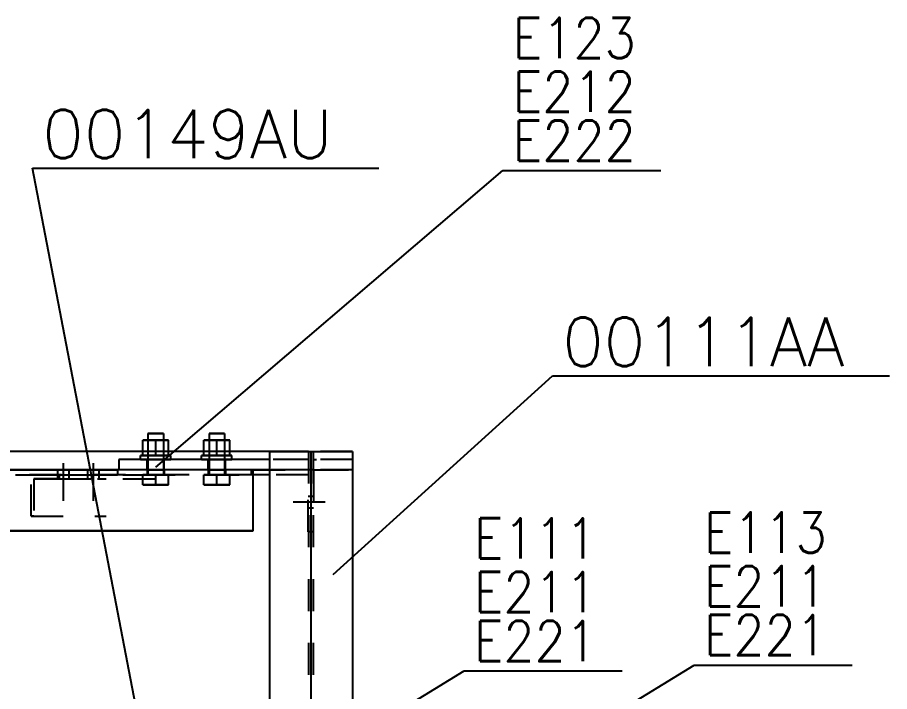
# Model space of a CAD drawing. Header units: millimetres. Extents: x 505 to 1346, y 20403 to 20997.
# Drawn here: x 929.4 to 982.9, y 20717.6 to 20759 of the extents above; entities that cross this region are included whole.
import ezdxf

# ---------------------------------------------------------------- set-up
doc = ezdxf.new("R2010")
doc.units = ezdxf.units.MM
doc.linetypes.add('DXK_LINE_DOT2', pattern=[3.9198, 1.9599, -1.9599])
doc.styles.add('RomanS', font='ROMANS__.TTF', dxfattribs={"height": 0.2})

# ---------------------------------------------------------------- blocks, each defined once
blk = doc.blocks.new('Part-110200292-73650 - 73645')
at = {"color": 3, "linetype": 'Continuous'}
for p, q in [((944.878, 20732.339), (944.878, 20732.339)), ((944.878, 20732.339), (949.978, 20732.339)), ((944.878, 20732.339), (944.878, 20687.914)), ((949.978, 20732.339), (949.978, 20732.339)), ((949.978, 20732.339), (949.978, 20687.914))]:
    blk.add_line(p, q, dxfattribs=at)
at = {"color": 7, "linetype": 'DXK_LINE_DOT2'}
for p, q in [((949.978, 20732.339), (944.878, 20732.339)), ((944.878, 20732.339), (944.878, 20732.339)), ((947.283, 20732.339), (944.878, 20732.339)), ((947.283, 20732.339), (947.283, 20732.339)), ((947.283, 20732.339), (947.283, 20687.913)), ((949.978, 20732.339), (947.573, 20732.339)), ((947.573, 20732.339), (947.573, 20732.339)), ((947.573, 20732.339), (947.573, 20687.913)), ((949.978, 20732.339), (949.978, 20732.339))]:
    blk.add_line(p, q, dxfattribs=at)
at = {"color": 7, "linetype": 'Continuous'}
blk.add_line((947.428, 20732.339), (947.428, 20687.913), dxfattribs=at)
blk = doc.blocks.new('Part-110200292-73809 - 73645')
at = {"color": 3, "linetype": 'Continuous'}
for p, q in [((914.102, 20731.215), (935.555, 20731.216)), ((914.102, 20731.214), (914.102, 20731.215)), ((914.102, 20731.215), (914.102, 20731.214)), ((935.555, 20731.216), (935.555, 20731.215)), ((935.555, 20731.216), (935.555, 20731.214))]:
    blk.add_line(p, q, dxfattribs=at)
at = {"color": 7, "linetype": 'DXK_LINE_DOT2'}
for p, q in [((935.555, 20731.215), (914.102, 20731.214)), ((914.102, 20731.214), (914.102, 20730.899)), ((914.102, 20730.9), (935.555, 20730.901)), ((914.102, 20730.899), (935.555, 20730.9)), ((935.555, 20731.214), (935.555, 20731.215)), ((935.555, 20731.214), (935.555, 20730.9))]:
    blk.add_line(p, q, dxfattribs=at)
blk = doc.blocks.new('Part-110200292-73653 - 73645')
at = {"color": 3, "linetype": 'Continuous'}
for p, q in [((905.778, 20731.214), (905.778, 20730.514)), ((935.628, 20731.214), (914.028, 20731.214)), ((943.878, 20727.464), (943.878, 20731.214)), ((905.778, 20730.514), (905.778, 20727.464)), ((905.778, 20727.464), (905.778, 20727.462)), ((905.778, 20727.464), (905.778, 20727.464)), ((943.878, 20727.464), (905.778, 20727.464)), ((905.778, 20727.462), (943.878, 20727.462)), ((943.878, 20727.462), (943.878, 20727.464)), ((943.878, 20727.464), (943.878, 20727.464))]:
    blk.add_line(p, q, dxfattribs=at)
at = {"color": 7, "linetype": 'DXK_LINE_DOT2'}
for p, q in [((905.778, 20731.213), (905.778, 20731.214)), ((914.028, 20731.214), (905.778, 20731.214)), ((943.878, 20731.213), (905.778, 20731.213)), ((905.778, 20730.898), (905.778, 20730.899)), ((905.778, 20730.899), (943.878, 20730.899)), ((905.778, 20730.899), (905.778, 20730.515)), ((943.878, 20730.898), (905.778, 20730.898)), ((943.878, 20731.214), (935.628, 20731.214)), ((943.878, 20731.213), (943.878, 20731.214)), ((943.878, 20730.898), (943.878, 20730.899)), ((905.778, 20727.464), (943.878, 20727.464)), ((905.778, 20727.464), (905.778, 20727.464)), ((905.778, 20727.462), (905.778, 20727.463)), ((905.778, 20727.463), (943.878, 20727.463)), ((943.878, 20727.464), (943.878, 20727.462)), ((943.878, 20727.464), (943.878, 20727.464))]:
    blk.add_line(p, q, dxfattribs=at)
blk = doc.blocks.new('Part-110200292-73721 - 73645')
at = {"color": 3, "linetype": 'Continuous'}
for p, q in [((935.628, 20731.839), (935.628, 20731.839)), ((944.878, 20731.839), (935.628, 20731.839)), ((935.628, 20731.839), (935.628, 20731.214)), ((944.878, 20731.214), (935.628, 20731.214))]:
    blk.add_line(p, q, dxfattribs=at)
at = {"color": 7, "linetype": 'DXK_LINE_DOT2'}
for p, q in [((947.077, 20731.839), (935.628, 20731.839)), ((947.188, 20731.839), (944.878, 20731.839)), ((947.259, 20731.839), (947.077, 20731.839)), ((947.283, 20731.839), (947.188, 20731.839)), ((947.283, 20731.839), (947.259, 20731.839)), ((947.283, 20731.839), (947.283, 20731.839)), ((943.878, 20731.214), (947.188, 20731.214)), ((946.938, 20731.214), (944.878, 20731.214)), ((947.259, 20731.214), (946.938, 20731.214)), ((947.283, 20731.214), (947.188, 20731.214)), ((947.283, 20731.214), (947.259, 20731.214))]:
    blk.add_line(p, q, dxfattribs=at)
blk = doc.blocks.new('Part-110200292-73657 - 73645')
at = {"color": 7, "linetype": 'DXK_LINE_DOT2'}
for p, q in [((930.249, 20728.358), (930.249, 20730.898)), ((930.249, 20730.898), (934.514, 20730.898)), ((930.249, 20730.898), (931.966, 20730.898)), ((931.966, 20730.898), (931.966, 20730.663)), ((931.966, 20730.898), (938.271, 20730.898)), ((930.408, 20730.663), (930.408, 20728.358)), ((931.966, 20730.663), (930.408, 20730.663)), ((930.408, 20730.663), (934.862, 20730.663)), ((931.966, 20730.663), (938.271, 20730.663)), ((930.408, 20728.358), (930.249, 20728.358)), ((930.249, 20728.358), (934.514, 20728.358)), ((934.514, 20728.358), (934.862, 20728.358))]:
    blk.add_line(p, q, dxfattribs=at)
blk = doc.blocks.new('Bolt-110200292-73722 - 73645')
at = {"color": 3, "linetype": 'Continuous'}
for p, q in [((937.103, 20732.089), (937.103, 20733.041)), ((937.103, 20733.041), (937.897, 20733.041)), ((937.104, 20733.041), (937.103, 20733.041)), ((937.104, 20732.089), (937.104, 20733.041)), ((937.898, 20733.041), (937.104, 20733.041)), ((937.106, 20732.089), (937.106, 20733.041)), ((937.106, 20733.041), (937.899, 20733.041)), ((937.106, 20732.089), (937.106, 20733.041)), ((937.106, 20733.041), (937.106, 20733.041)), ((937.9, 20733.041), (937.106, 20733.041)), ((937.421, 20733.439), (937.421, 20731.839)), ((937.485, 20733.439), (937.421, 20733.439)), ((937.421, 20733.439), (937.484, 20733.439)), ((937.423, 20733.438), (937.423, 20731.839)), ((937.487, 20733.438), (937.423, 20733.438)), ((937.423, 20733.438), (937.487, 20733.438)), ((937.484, 20733.439), (937.659, 20733.439)), ((937.659, 20733.439), (937.485, 20733.439)), ((937.662, 20733.438), (937.487, 20733.438)), ((937.487, 20733.438), (937.661, 20733.438)), ((937.897, 20733.439), (937.659, 20733.439)), ((937.659, 20733.439), (937.897, 20733.439)), ((937.661, 20733.438), (937.899, 20733.438)), ((937.9, 20733.438), (937.662, 20733.438)), ((938.135, 20733.439), (937.897, 20733.439)), ((937.897, 20733.439), (938.135, 20733.439)), ((937.897, 20732.089), (937.897, 20733.041)), ((937.897, 20733.041), (938.691, 20733.041)), ((938.691, 20733.041), (937.898, 20733.041)), ((937.899, 20733.438), (938.138, 20733.438)), ((937.899, 20732.089), (937.899, 20733.041)), ((937.899, 20733.041), (938.693, 20733.041)), ((938.138, 20733.438), (937.9, 20733.438)), ((938.694, 20733.041), (937.9, 20733.041)), ((938.135, 20733.439), (938.309, 20733.439)), ((938.31, 20733.439), (938.135, 20733.439)), ((938.138, 20733.438), (938.312, 20733.438)), ((938.312, 20733.438), (938.138, 20733.438)), ((938.309, 20733.439), (938.373, 20733.439)), ((938.373, 20733.439), (938.31, 20733.439)), ((938.312, 20733.438), (938.376, 20733.438)), ((938.376, 20733.438), (938.312, 20733.438)), ((938.373, 20733.439), (938.373, 20731.839)), ((938.376, 20733.438), (938.376, 20731.839)), ((938.691, 20732.089), (938.691, 20733.041)), ((938.691, 20732.089), (938.691, 20733.041)), ((938.691, 20733.041), (938.691, 20733.041)), ((938.693, 20732.089), (938.693, 20733.041)), ((938.693, 20733.041), (938.694, 20733.041)), ((938.694, 20732.089), (938.694, 20733.041)), ((940.853, 20732.089), (940.853, 20733.041)), ((940.853, 20733.041), (941.647, 20733.041)), ((940.854, 20733.041), (940.853, 20733.041)), ((940.854, 20732.089), (940.854, 20733.041)), ((941.648, 20733.041), (940.854, 20733.041)), ((940.856, 20732.089), (940.856, 20733.041)), ((940.856, 20733.041), (941.649, 20733.041)), ((940.856, 20732.089), (940.856, 20733.041)), ((940.856, 20733.041), (940.856, 20733.041)), ((941.65, 20733.041), (940.856, 20733.041)), ((941.171, 20733.439), (941.171, 20731.839)), ((941.235, 20733.439), (941.171, 20733.439)), ((941.171, 20733.439), (941.234, 20733.439)), ((941.173, 20733.438), (941.173, 20731.839)), ((941.237, 20733.438), (941.173, 20733.438)), ((941.173, 20733.438), (941.237, 20733.438)), ((941.234, 20733.439), (941.409, 20733.439)), ((941.409, 20733.439), (941.235, 20733.439)), ((941.412, 20733.438), (941.237, 20733.438)), ((941.237, 20733.438), (941.411, 20733.438)), ((941.647, 20733.439), (941.409, 20733.439)), ((941.409, 20733.439), (941.647, 20733.439)), ((941.411, 20733.438), (941.649, 20733.438)), ((941.65, 20733.438), (941.412, 20733.438)), ((941.885, 20733.439), (941.647, 20733.439)), ((941.647, 20733.439), (941.885, 20733.439)), ((941.647, 20732.089), (941.647, 20733.041)), ((941.647, 20733.041), (942.441, 20733.041)), ((942.441, 20733.041), (941.648, 20733.041)), ((941.649, 20733.438), (941.888, 20733.438)), ((941.649, 20732.089), (941.649, 20733.041)), ((941.649, 20733.041), (942.443, 20733.041)), ((941.888, 20733.438), (941.65, 20733.438)), ((942.444, 20733.041), (941.65, 20733.041)), ((941.885, 20733.439), (942.059, 20733.439)), ((942.06, 20733.439), (941.885, 20733.439)), ((941.888, 20733.438), (942.062, 20733.438)), ((942.062, 20733.438), (941.888, 20733.438)), ((942.059, 20733.439), (942.123, 20733.439)), ((942.123, 20733.439), (942.06, 20733.439)), ((942.062, 20733.438), (942.126, 20733.438)), ((942.126, 20733.438), (942.062, 20733.438)), ((942.123, 20733.439), (942.123, 20731.839)), ((942.126, 20733.438), (942.126, 20731.839)), ((942.441, 20732.089), (942.441, 20733.041)), ((942.441, 20732.089), (942.441, 20733.041)), ((942.441, 20733.041), (942.441, 20733.041)), ((942.443, 20732.089), (942.443, 20733.041)), ((942.443, 20733.041), (942.444, 20733.041)), ((942.444, 20732.089), (942.444, 20733.041)), ((936.964, 20731.839), (936.964, 20732.089)), ((937.09, 20732.089), (936.964, 20732.089)), ((936.964, 20732.089), (937.089, 20732.089)), ((936.967, 20731.839), (936.967, 20732.089)), ((937.092, 20732.089), (936.967, 20732.089)), ((936.967, 20732.089), (937.092, 20732.089)), ((937.089, 20732.089), (937.43, 20732.089)), ((937.431, 20732.089), (937.09, 20732.089)), ((937.434, 20732.089), (937.092, 20732.089)), ((937.092, 20732.089), (937.433, 20732.089)), ((937.897, 20732.089), (937.103, 20732.089)), ((937.103, 20732.089), (937.104, 20732.089)), ((937.104, 20732.089), (937.898, 20732.089)), ((937.899, 20732.089), (937.106, 20732.089)), ((937.106, 20732.089), (937.106, 20732.089)), ((937.106, 20732.089), (937.9, 20732.089)), ((937.43, 20732.089), (937.897, 20732.089)), ((937.898, 20732.089), (937.431, 20732.089)), ((937.433, 20732.089), (937.899, 20732.089)), ((937.9, 20732.089), (937.434, 20732.089)), ((938.691, 20732.089), (937.897, 20732.089)), ((937.897, 20732.089), (938.363, 20732.089)), ((937.898, 20732.089), (938.691, 20732.089)), ((938.364, 20732.089), (937.898, 20732.089)), ((938.693, 20732.089), (937.899, 20732.089)), ((937.899, 20732.089), (938.366, 20732.089)), ((937.9, 20732.089), (938.694, 20732.089)), ((938.366, 20732.089), (937.9, 20732.089)), ((938.363, 20732.089), (938.705, 20732.089)), ((938.705, 20732.089), (938.364, 20732.089)), ((938.366, 20732.089), (938.707, 20732.089)), ((938.708, 20732.089), (938.366, 20732.089)), ((938.691, 20732.089), (938.691, 20732.089)), ((938.694, 20732.089), (938.693, 20732.089)), ((938.705, 20732.089), (938.83, 20732.089)), ((938.83, 20732.089), (938.705, 20732.089)), ((938.707, 20732.089), (938.832, 20732.089)), ((938.832, 20732.089), (938.708, 20732.089)), ((938.83, 20731.839), (938.83, 20732.089)), ((938.832, 20731.839), (938.832, 20732.089)), ((940.714, 20731.839), (940.714, 20732.089)), ((940.84, 20732.089), (940.714, 20732.089)), ((940.714, 20732.089), (940.839, 20732.089)), ((940.717, 20731.839), (940.717, 20732.089)), ((940.842, 20732.089), (940.717, 20732.089)), ((940.717, 20732.089), (940.842, 20732.089)), ((940.839, 20732.089), (941.18, 20732.089)), ((941.181, 20732.089), (940.84, 20732.089)), ((941.184, 20732.089), (940.842, 20732.089)), ((940.842, 20732.089), (941.183, 20732.089)), ((941.647, 20732.089), (940.853, 20732.089)), ((940.853, 20732.089), (940.854, 20732.089)), ((940.854, 20732.089), (941.648, 20732.089)), ((941.649, 20732.089), (940.856, 20732.089)), ((940.856, 20732.089), (940.856, 20732.089)), ((940.856, 20732.089), (941.65, 20732.089)), ((941.18, 20732.089), (941.647, 20732.089)), ((941.648, 20732.089), (941.181, 20732.089)), ((941.183, 20732.089), (941.649, 20732.089)), ((941.65, 20732.089), (941.184, 20732.089)), ((942.441, 20732.089), (941.647, 20732.089)), ((941.647, 20732.089), (942.113, 20732.089)), ((941.648, 20732.089), (942.441, 20732.089)), ((942.114, 20732.089), (941.648, 20732.089)), ((942.443, 20732.089), (941.649, 20732.089)), ((941.649, 20732.089), (942.116, 20732.089)), ((941.65, 20732.089), (942.444, 20732.089)), ((942.116, 20732.089), (941.65, 20732.089)), ((942.113, 20732.089), (942.455, 20732.089)), ((942.455, 20732.089), (942.114, 20732.089)), ((942.116, 20732.089), (942.457, 20732.089)), ((942.458, 20732.089), (942.116, 20732.089)), ((942.441, 20732.089), (942.441, 20732.089)), ((942.444, 20732.089), (942.443, 20732.089)), ((942.455, 20732.089), (942.58, 20732.089)), ((942.58, 20732.089), (942.455, 20732.089)), ((942.457, 20732.089), (942.582, 20732.089)), ((942.582, 20732.089), (942.458, 20732.089)), ((942.58, 20731.839), (942.58, 20732.089)), ((942.582, 20731.839), (942.582, 20732.089))]:
    blk.add_line(p, q, dxfattribs=at)
at = {"color": 3, "linetype": 'DXK_LINE_DOT2'}
for p, q in [((937.898, 20732.089), (937.898, 20733.041)), ((937.9, 20732.089), (937.9, 20733.041)), ((941.648, 20732.089), (941.648, 20733.041)), ((941.65, 20732.089), (941.65, 20733.041)), ((937.089, 20731.839), (936.964, 20731.839)), ((936.964, 20731.839), (937.09, 20731.839)), ((937.092, 20731.839), (936.967, 20731.839)), ((936.967, 20731.839), (937.092, 20731.839)), ((937.43, 20731.839), (937.089, 20731.839)), ((937.09, 20731.839), (937.431, 20731.839)), ((937.433, 20731.839), (937.092, 20731.839)), ((937.092, 20731.839), (937.434, 20731.839)), ((937.372, 20731.214), (937.372, 20731.839)), ((937.372, 20731.839), (937.398, 20731.839)), ((937.473, 20731.839), (937.372, 20731.839)), ((937.375, 20731.214), (937.375, 20731.839)), ((937.375, 20731.839), (937.4, 20731.839)), ((937.475, 20731.839), (937.375, 20731.839)), ((937.398, 20731.839), (937.588, 20731.839)), ((937.4, 20731.839), (937.591, 20731.839)), ((937.421, 20731.839), (937.421, 20730.899)), ((937.423, 20731.839), (937.423, 20730.898)), ((937.897, 20731.839), (937.43, 20731.839)), ((937.431, 20731.839), (937.898, 20731.839)), ((937.899, 20731.839), (937.433, 20731.839)), ((937.434, 20731.839), (937.473, 20731.839)), ((937.588, 20731.839), (937.473, 20731.839)), ((937.591, 20731.839), (937.475, 20731.839)), ((937.588, 20731.839), (938.322, 20731.839)), ((937.591, 20731.839), (938.324, 20731.839)), ((937.898, 20731.839), (938.364, 20731.839)), ((938.363, 20731.839), (937.898, 20731.839)), ((938.366, 20731.839), (937.899, 20731.839)), ((937.9, 20731.839), (938.366, 20731.839)), ((938.396, 20731.839), (938.206, 20731.839)), ((938.399, 20731.839), (938.208, 20731.839)), ((938.322, 20731.839), (938.422, 20731.839)), ((938.324, 20731.839), (938.425, 20731.839)), ((938.705, 20731.839), (938.363, 20731.839)), ((938.364, 20731.839), (938.705, 20731.839)), ((938.366, 20731.839), (938.708, 20731.839)), ((938.707, 20731.839), (938.366, 20731.839)), ((938.373, 20731.839), (938.373, 20730.899)), ((938.376, 20731.839), (938.376, 20730.898)), ((938.422, 20731.839), (938.396, 20731.839)), ((938.425, 20731.839), (938.399, 20731.839)), ((938.422, 20731.214), (938.422, 20731.839)), ((938.425, 20731.214), (938.425, 20731.839)), ((938.705, 20731.839), (938.83, 20731.839)), ((938.83, 20731.839), (938.705, 20731.839)), ((938.832, 20731.839), (938.707, 20731.839)), ((938.708, 20731.839), (938.832, 20731.839)), ((940.839, 20731.839), (940.714, 20731.839)), ((940.714, 20731.839), (940.84, 20731.839)), ((940.842, 20731.839), (940.717, 20731.839)), ((940.717, 20731.839), (940.842, 20731.839)), ((941.18, 20731.839), (940.839, 20731.839)), ((940.84, 20731.839), (941.181, 20731.839)), ((941.183, 20731.839), (940.842, 20731.839)), ((940.842, 20731.839), (941.184, 20731.839)), ((941.122, 20731.214), (941.122, 20731.839)), ((941.122, 20731.839), (941.148, 20731.839)), ((941.223, 20731.839), (941.122, 20731.839)), ((941.125, 20731.214), (941.125, 20731.839)), ((941.125, 20731.839), (941.15, 20731.839)), ((941.225, 20731.839), (941.125, 20731.839)), ((941.148, 20731.839), (941.338, 20731.839)), ((941.15, 20731.839), (941.341, 20731.839)), ((941.171, 20731.839), (941.171, 20730.899)), ((941.173, 20731.839), (941.173, 20730.898)), ((941.647, 20731.839), (941.18, 20731.839)), ((941.181, 20731.839), (941.648, 20731.839)), ((941.649, 20731.839), (941.183, 20731.839)), ((941.184, 20731.839), (941.223, 20731.839)), ((941.338, 20731.839), (941.223, 20731.839)), ((941.958, 20731.839), (941.225, 20731.839)), ((941.338, 20731.839), (942.072, 20731.839)), ((941.648, 20731.839), (942.114, 20731.839)), ((942.113, 20731.839), (941.648, 20731.839)), ((942.116, 20731.839), (941.649, 20731.839)), ((941.65, 20731.839), (942.116, 20731.839)), ((942.146, 20731.839), (941.956, 20731.839)), ((942.149, 20731.839), (941.958, 20731.839)), ((942.072, 20731.839), (942.172, 20731.839)), ((942.072, 20731.839), (942.074, 20731.839)), ((942.074, 20731.839), (942.175, 20731.839)), ((942.455, 20731.839), (942.113, 20731.839)), ((942.114, 20731.839), (942.455, 20731.839)), ((942.116, 20731.839), (942.458, 20731.839)), ((942.457, 20731.839), (942.116, 20731.839)), ((942.123, 20731.839), (942.123, 20730.899)), ((942.126, 20731.839), (942.126, 20730.898)), ((942.172, 20731.839), (942.146, 20731.839)), ((942.175, 20731.839), (942.149, 20731.839)), ((942.172, 20731.214), (942.172, 20731.839)), ((942.175, 20731.214), (942.175, 20731.839)), ((942.455, 20731.839), (942.58, 20731.839)), ((942.58, 20731.839), (942.455, 20731.839)), ((942.582, 20731.839), (942.457, 20731.839)), ((942.458, 20731.839), (942.582, 20731.839)), ((937.104, 20730.285), (937.104, 20730.899)), ((937.104, 20730.899), (937.897, 20730.899)), ((937.104, 20730.899), (937.105, 20730.899)), ((937.105, 20730.285), (937.105, 20730.899)), ((937.898, 20730.899), (937.105, 20730.899)), ((937.107, 20730.285), (937.107, 20730.898)), ((937.107, 20730.898), (937.899, 20730.898)), ((937.107, 20730.285), (937.107, 20730.898)), ((937.107, 20730.898), (937.107, 20730.898)), ((937.9, 20730.898), (937.107, 20730.898)), ((937.372, 20731.214), (937.372, 20730.899)), ((937.472, 20731.214), (937.372, 20731.214)), ((937.372, 20731.214), (937.398, 20731.214)), ((937.372, 20731.214), (937.398, 20731.214)), ((937.473, 20731.214), (937.372, 20731.214)), ((937.398, 20730.899), (937.372, 20730.899)), ((937.372, 20730.899), (937.398, 20730.899)), ((937.475, 20731.214), (937.375, 20731.214)), ((937.375, 20731.214), (937.4, 20731.214)), ((937.375, 20731.213), (937.375, 20730.898)), ((937.375, 20731.213), (937.4, 20731.213)), ((937.475, 20731.213), (937.375, 20731.213)), ((937.4, 20730.898), (937.375, 20730.898)), ((937.375, 20730.898), (937.4, 20730.898)), ((937.398, 20731.214), (937.589, 20731.214)), ((937.398, 20731.214), (937.588, 20731.214)), ((937.659, 20730.899), (937.398, 20730.899)), ((937.4, 20731.214), (937.591, 20731.214)), ((937.4, 20731.213), (937.591, 20731.213)), ((937.738, 20730.898), (937.4, 20730.898)), ((937.662, 20730.898), (937.4, 20730.898)), ((937.484, 20730.899), (937.421, 20730.899)), ((937.421, 20730.899), (937.485, 20730.899)), ((937.487, 20730.898), (937.423, 20730.898)), ((937.423, 20730.898), (937.487, 20730.898)), ((938.206, 20731.214), (937.473, 20731.214)), ((937.588, 20731.214), (937.475, 20731.213)), ((937.588, 20731.214), (938.325, 20731.214)), ((937.659, 20730.899), (938.396, 20730.899)), ((937.662, 20730.898), (938.399, 20730.898)), ((937.897, 20730.285), (937.897, 20730.899)), ((937.897, 20730.899), (938.135, 20730.899)), ((937.898, 20730.285), (937.898, 20730.899)), ((938.69, 20730.899), (937.898, 20730.899)), ((937.898, 20730.899), (938.689, 20730.899)), ((937.899, 20730.285), (937.899, 20730.898)), ((937.9, 20730.285), (937.9, 20730.898)), ((938.692, 20730.898), (937.9, 20730.898)), ((937.9, 20730.898), (938.692, 20730.898)), ((938.399, 20730.898), (938.062, 20730.898)), ((938.135, 20730.899), (938.31, 20730.899)), ((938.138, 20730.898), (938.312, 20730.898)), ((938.396, 20731.214), (938.205, 20731.214)), ((938.396, 20731.214), (938.206, 20731.214)), ((938.399, 20731.214), (938.208, 20731.214)), ((938.399, 20731.213), (938.208, 20731.213)), ((938.396, 20730.899), (938.271, 20730.898)), ((938.373, 20730.899), (938.309, 20730.899)), ((938.31, 20730.899), (938.373, 20730.899)), ((938.312, 20730.898), (938.376, 20730.898)), ((938.376, 20730.898), (938.312, 20730.898)), ((938.322, 20731.214), (938.422, 20731.214)), ((938.322, 20731.214), (938.422, 20731.214)), ((938.324, 20731.213), (938.425, 20731.213)), ((938.325, 20731.214), (938.425, 20731.214)), ((938.422, 20731.214), (938.396, 20731.214)), ((938.422, 20731.214), (938.396, 20731.214)), ((938.396, 20730.899), (938.422, 20730.899)), ((938.422, 20730.899), (938.396, 20730.899)), ((938.425, 20731.214), (938.399, 20731.214)), ((938.425, 20731.213), (938.399, 20731.213)), ((938.399, 20730.898), (938.425, 20730.898)), ((938.425, 20730.898), (938.399, 20730.898)), ((938.422, 20731.214), (938.422, 20730.899)), ((938.425, 20731.213), (938.425, 20730.898)), ((938.689, 20730.285), (938.689, 20730.899)), ((938.689, 20730.899), (938.69, 20730.899)), ((938.69, 20730.285), (938.69, 20730.899)), ((938.692, 20730.285), (938.692, 20730.898)), ((938.692, 20730.285), (938.692, 20730.898)), ((938.692, 20730.898), (938.692, 20730.898)), ((940.854, 20730.285), (940.854, 20730.899)), ((940.854, 20730.899), (941.647, 20730.899)), ((940.854, 20730.899), (940.855, 20730.899)), ((940.855, 20730.285), (940.855, 20730.899)), ((941.648, 20730.899), (940.855, 20730.899)), ((940.857, 20730.285), (940.857, 20730.898)), ((940.857, 20730.898), (941.649, 20730.898)), ((940.857, 20730.285), (940.857, 20730.898)), ((940.857, 20730.898), (940.857, 20730.898)), ((941.65, 20730.898), (940.857, 20730.898)), ((941.122, 20731.214), (941.122, 20730.899)), ((941.222, 20731.214), (941.122, 20731.214)), ((941.122, 20731.214), (941.148, 20731.214)), ((941.122, 20731.214), (941.148, 20731.214)), ((941.223, 20731.214), (941.122, 20731.214)), ((941.148, 20730.899), (941.122, 20730.899)), ((941.122, 20730.899), (941.148, 20730.899)), ((941.225, 20731.214), (941.125, 20731.214)), ((941.125, 20731.214), (941.15, 20731.214)), ((941.125, 20731.213), (941.125, 20730.898)), ((941.125, 20731.213), (941.15, 20731.213)), ((941.225, 20731.213), (941.125, 20731.213)), ((941.15, 20730.898), (941.125, 20730.898)), ((941.125, 20730.898), (941.15, 20730.898)), ((941.148, 20731.214), (941.339, 20731.214)), ((941.148, 20731.214), (941.338, 20731.214)), ((941.485, 20730.899), (941.148, 20730.899)), ((941.409, 20730.899), (941.148, 20730.899)), ((941.15, 20731.214), (941.341, 20731.214)), ((941.15, 20731.213), (941.341, 20731.213)), ((941.488, 20730.898), (941.15, 20730.898)), ((941.412, 20730.898), (941.15, 20730.898)), ((941.234, 20730.899), (941.171, 20730.899)), ((941.171, 20730.899), (941.235, 20730.899)), ((941.237, 20730.898), (941.173, 20730.898)), ((941.173, 20730.898), (941.237, 20730.898)), ((941.956, 20731.214), (941.223, 20731.214)), ((941.338, 20731.214), (941.225, 20731.213)), ((941.338, 20731.214), (942.075, 20731.214)), ((941.409, 20730.899), (942.146, 20730.899)), ((941.412, 20730.898), (942.149, 20730.898)), ((941.647, 20730.285), (941.647, 20730.899)), ((941.647, 20730.899), (941.885, 20730.899)), ((941.648, 20730.285), (941.648, 20730.899)), ((942.44, 20730.899), (941.648, 20730.899)), ((941.648, 20730.899), (942.439, 20730.899)), ((941.649, 20730.285), (941.649, 20730.898)), ((941.65, 20730.285), (941.65, 20730.898)), ((942.442, 20730.898), (941.65, 20730.898)), ((941.65, 20730.898), (942.442, 20730.898)), ((942.146, 20730.899), (941.809, 20730.899)), ((942.149, 20730.898), (941.812, 20730.898)), ((941.885, 20730.899), (942.06, 20730.899)), ((941.888, 20730.898), (942.062, 20730.898)), ((942.146, 20731.214), (941.955, 20731.214)), ((942.146, 20731.214), (941.956, 20731.214)), ((942.149, 20731.214), (941.958, 20731.214)), ((942.149, 20731.213), (941.958, 20731.213)), ((942.123, 20730.899), (942.059, 20730.899)), ((942.06, 20730.899), (942.123, 20730.899)), ((942.062, 20730.898), (942.126, 20730.898)), ((942.126, 20730.898), (942.062, 20730.898)), ((942.072, 20731.214), (942.172, 20731.214)), ((942.072, 20731.214), (942.172, 20731.214)), ((942.074, 20731.213), (942.175, 20731.213)), ((942.075, 20731.214), (942.175, 20731.214)), ((942.172, 20731.214), (942.146, 20731.214)), ((942.172, 20731.214), (942.146, 20731.214)), ((942.146, 20730.899), (942.172, 20730.899)), ((942.172, 20730.899), (942.146, 20730.899)), ((942.175, 20731.214), (942.149, 20731.214)), ((942.175, 20731.213), (942.149, 20731.213)), ((942.149, 20730.898), (942.175, 20730.898)), ((942.175, 20730.898), (942.149, 20730.898)), ((942.172, 20731.214), (942.172, 20730.899)), ((942.175, 20731.213), (942.175, 20730.898)), ((942.439, 20730.285), (942.439, 20730.899)), ((942.439, 20730.899), (942.44, 20730.899)), ((942.44, 20730.285), (942.44, 20730.899)), ((942.442, 20730.285), (942.442, 20730.898)), ((942.442, 20730.285), (942.442, 20730.898)), ((942.442, 20730.898), (942.442, 20730.898)), ((937.897, 20730.285), (937.104, 20730.285)), ((937.104, 20730.285), (937.105, 20730.285)), ((937.105, 20730.285), (937.898, 20730.285)), ((937.899, 20730.285), (937.107, 20730.285)), ((937.107, 20730.285), (937.107, 20730.285)), ((937.107, 20730.285), (937.9, 20730.285)), ((937.898, 20730.285), (938.69, 20730.285)), ((938.689, 20730.285), (937.898, 20730.285)), ((937.9, 20730.285), (938.692, 20730.285)), ((938.692, 20730.285), (937.9, 20730.285)), ((938.689, 20730.285), (938.69, 20730.285)), ((938.692, 20730.285), (938.692, 20730.285)), ((941.647, 20730.285), (940.854, 20730.285)), ((940.854, 20730.285), (940.855, 20730.285)), ((940.855, 20730.285), (941.648, 20730.285)), ((941.649, 20730.285), (940.857, 20730.285)), ((940.857, 20730.285), (940.857, 20730.285)), ((940.857, 20730.285), (941.65, 20730.285)), ((941.648, 20730.285), (942.44, 20730.285)), ((942.439, 20730.285), (941.648, 20730.285)), ((941.65, 20730.285), (942.442, 20730.285)), ((942.442, 20730.285), (941.65, 20730.285)), ((942.439, 20730.285), (942.44, 20730.285)), ((942.442, 20730.285), (942.442, 20730.285))]:
    blk.add_line(p, q, dxfattribs=at)
blk = doc.blocks.new('Bolt-110200292-73810 - 73645')
at = {"color": 3, "linetype": 'Continuous'}
for p, q in [((932.213, 20731.625), (932.213, 20729.31)), ((934.055, 20731.625), (934.055, 20729.31)), ((931.863, 20731.215), (931.863, 20730.9)), ((931.863, 20730.898), (931.863, 20730.663)), ((932.563, 20731.215), (932.563, 20730.9)), ((932.563, 20730.898), (932.563, 20730.663)), ((933.705, 20731.215), (933.705, 20730.9)), ((933.705, 20730.898), (933.705, 20730.663)), ((934.405, 20731.215), (934.405, 20730.9)), ((934.405, 20730.898), (934.405, 20730.663))]:
    blk.add_line(p, q, dxfattribs=at)
blk = doc.blocks.new('Part-110200292-73746 - 73645')
at = {"color": 7, "linetype": 'DXK_LINE_DOT2'}
for p, q in [((943.768, 20731.213), (943.768, 20730.898)), ((943.878, 20731.213), (943.768, 20731.213)), ((943.878, 20730.898), (943.768, 20730.898)), ((943.768, 20730.898), (943.768, 20730.898)), ((947.578, 20731.213), (944.878, 20731.213)), ((944.878, 20731.213), (944.878, 20730.898)), ((947.263, 20730.898), (944.878, 20730.898)), ((947.263, 20727.403), (947.263, 20730.898)), ((947.578, 20731.213), (947.578, 20731.213)), ((947.578, 20731.213), (947.578, 20727.403)), ((947.578, 20727.403), (947.263, 20727.403)), ((947.263, 20727.403), (947.263, 20727.403))]:
    blk.add_line(p, q, dxfattribs=at)
at = {"color": 3, "linetype": 'Continuous'}
for p, q in [((944.878, 20731.213), (943.878, 20731.213)), ((944.878, 20730.898), (943.878, 20730.898))]:
    blk.add_line(p, q, dxfattribs=at)
blk = doc.blocks.new('Part-110200292-73749 - 73645')
at = {"color": 7, "linetype": 'DXK_LINE_DOT2'}
for p, q in [((947.573, 20731.839), (947.598, 20731.839)), ((947.573, 20731.839), (947.598, 20731.839)), ((949.978, 20731.839), (947.598, 20731.839)), ((947.598, 20731.839), (947.779, 20731.839)), ((949.978, 20731.839), (947.779, 20731.839)), ((949.978, 20731.839), (949.978, 20731.214)), ((947.573, 20731.214), (947.573, 20731.214)), ((947.573, 20731.214), (947.598, 20731.214)), ((947.573, 20731.214), (947.598, 20731.214)), ((949.978, 20731.214), (947.598, 20731.214)), ((947.598, 20731.214), (947.779, 20731.214)), ((947.779, 20731.214), (949.978, 20731.214)), ((949.978, 20731.214), (949.978, 20731.214))]:
    blk.add_line(p, q, dxfattribs=at)
blk = doc.blocks.new('Bolt-110200292-73838 - 73645')
at = {"color": 3, "linetype": 'DXK_LINE_DOT2'}
for p, q in [((947.578, 20729.566), (947.263, 20729.566)), ((947.578, 20729.565), (947.263, 20729.565)), ((948.303, 20729.216), (945.988, 20729.216)), ((948.303, 20729.215), (945.988, 20729.215)), ((947.578, 20728.866), (947.263, 20728.866)), ((947.578, 20728.865), (947.263, 20728.865))]:
    blk.add_line(p, q, dxfattribs=at)
blk = doc.blocks.new('StraightDimension-110200292-75779 - 73645')
at = {"color": 7, "linetype": 'Continuous'}
for p, q in [((866.842, 20732.339), (866.842, 20738.989)), ((866.842, 20732.339), (866.842, 20738.989)), ((865.642, 20733.539), (868.042, 20731.139)), ((944.878, 20732.339), (864.492, 20732.339)), ((868.042, 20730.014), (865.642, 20732.414)), ((866.842, 20731.214), (866.842, 20732.339)), ((905.147, 20731.214), (864.492, 20731.214))]:
    blk.add_line(p, q, dxfattribs=at)
at = {"color": 0}
blk.add_wipeout([(866.242, 20738.552), (862.742, 20738.552), (862.742, 20732.776), (866.242, 20732.776)], dxfattribs=at)
at = {"color": 3, "style": 'RomanS'}
blk.add_text('23', height=2.4772, rotation=90.0002, dxfattribs=at).set_placement((865.742, 20733.276))
blk = doc.blocks.new('Mark-110200292-75857 - 73645')
at = {"color": 7, "linetype": 'Continuous'}
for p, q in [((939.035, 20704.485), (930.337, 20749.746)), ((930.337, 20749.746), (951.594, 20749.746))]:
    blk.add_line(p, q, dxfattribs=at)
at = {"color": 0}
blk.add_wipeout([(950.994, 20750.346), (950.994, 20753.346), (930.937, 20753.346), (930.937, 20750.346)], dxfattribs=at)
blk.add_wipeout([(950.994, 20750.346), (950.994, 20753.346), (930.937, 20753.346), (930.937, 20750.346)], dxfattribs=at)
at = {"color": 6, "style": 'RomanS'}
blk.add_text('00149AU', height=2.9727, dxfattribs=at).set_placement((930.937, 20750.346))
blk = doc.blocks.new('Mark-110200292-75876 - 73645')
at = {"color": 7, "linetype": 'Continuous'}
for p, q in [((943.709, 20710.83), (956.825, 20718.859)), ((956.825, 20718.859), (966.524, 20718.859))]:
    blk.add_line(p, q, dxfattribs=at)
at = {"color": 0}
blk.add_wipeout([(965.924, 20719.459), (965.924, 20728.259), (957.425, 20728.259), (957.425, 20719.459)], dxfattribs=at)
at = {"color": 3, "style": 'RomanS', "width": 0.9}
for s, p in [('E111', (957.425, 20725.759)), ('E211', (957.425, 20722.459)), ('E221', (957.425, 20719.459))]:
    blk.add_text(s, height=2.4772, dxfattribs=at).set_placement(p)
blk = doc.blocks.new('Mark-110200292-76007 - 73645')
at = {"color": 7, "linetype": 'Continuous'}
for p, q in [((948.788, 20724.792), (962.253, 20736.985)), ((962.253, 20736.985), (982.947, 20736.985))]:
    blk.add_line(p, q, dxfattribs=at)
at = {"color": 0}
blk.add_wipeout([(982.347, 20737.585), (982.347, 20740.585), (962.853, 20740.585), (962.853, 20737.585)], dxfattribs=at)
blk.add_wipeout([(982.347, 20737.585), (982.347, 20740.585), (962.853, 20740.585), (962.853, 20737.585)], dxfattribs=at)
at = {"color": 6, "style": 'RomanS'}
blk.add_text('00111AA', height=2.9727, dxfattribs=at).set_placement((962.853, 20737.585))
blk = doc.blocks.new('Mark-110200292-76069 - 73645')
at = {"color": 7, "linetype": 'Continuous'}
for p, q in [((933.116, 20695.999), (970.946, 20719.218)), ((970.946, 20719.218), (980.645, 20719.218))]:
    blk.add_line(p, q, dxfattribs=at)
at = {"color": 0}
blk.add_wipeout([(980.045, 20719.818), (980.045, 20728.618), (971.546, 20728.618), (971.546, 20719.818)], dxfattribs=at)
at = {"color": 3, "style": 'RomanS', "width": 0.9}
for s, p in [('E113', (971.546, 20726.118)), ('E211', (971.546, 20722.818)), ('E221', (971.546, 20719.818))]:
    blk.add_text(s, height=2.4772, dxfattribs=at).set_placement(p)
blk = doc.blocks.new('Mark-110200292-76165 - 73645')
at = {"color": 7, "linetype": 'Continuous'}
for p, q in [((937.897, 20731.369), (959.215, 20749.595)), ((959.215, 20749.595), (968.914, 20749.595))]:
    blk.add_line(p, q, dxfattribs=at)
at = {"color": 0}
blk.add_wipeout([(968.314, 20750.195), (968.314, 20758.995), (959.815, 20758.995), (959.815, 20750.195)], dxfattribs=at)
at = {"color": 3, "style": 'RomanS', "width": 0.9}
for s, p in [('E123', (959.815, 20756.495)), ('E212', (959.815, 20753.195)), ('E222', (959.815, 20750.195))]:
    blk.add_text(s, height=2.4772, dxfattribs=at).set_placement(p)

msp = doc.modelspace()

# ---------------------------------------------------------------- block references
for name in ['Bolt-110200292-73722 - 73645', 'Part-110200292-73650 - 73645', 'Bolt-110200292-73810 - 73645', 'Part-110200292-73721 - 73645', 'Part-110200292-73749 - 73645', 'Part-110200292-73653 - 73645', 'Part-110200292-73809 - 73645', 'Part-110200292-73657 - 73645', 'Part-110200292-73746 - 73645', 'Bolt-110200292-73838 - 73645']:
    msp.add_blockref(name, (0, 0))

# ---------------------------------------------------------------- next in the draw order: block references
msp.add_blockref('StraightDimension-110200292-75779 - 73645', (0, 0))

# ---------------------------------------------------------------- next in the draw order: block references
msp.add_blockref('Mark-110200292-75857 - 73645', (0, 0))

# ---------------------------------------------------------------- next in the draw order: block references
msp.add_blockref('Mark-110200292-75876 - 73645', (0, 0))

# ---------------------------------------------------------------- next in the draw order: block references
msp.add_blockref('Mark-110200292-76007 - 73645', (0, 0))

# ---------------------------------------------------------------- next in the draw order: block references
for name in ['Mark-110200292-76165 - 73645', 'Mark-110200292-76069 - 73645']:
    msp.add_blockref(name, (0, 0))

doc.saveas('drawing.dxf')
